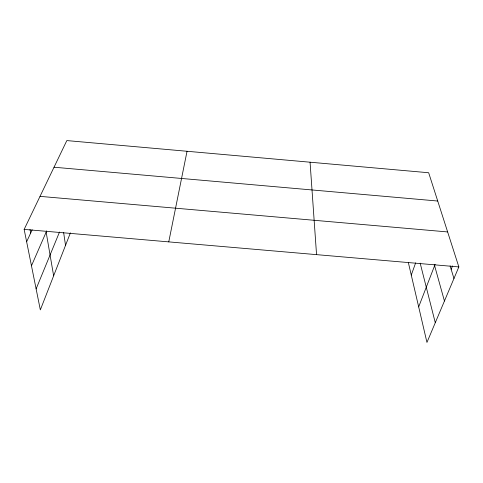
<?xml version="1.0" encoding="UTF-8"?>
<svg xmlns="http://www.w3.org/2000/svg" width="483" height="483" viewBox="0 0 483 483"><rect width="100%" height="100%" fill="white"/><g stroke="black" fill="none" stroke-linecap="round" stroke-linejoin="round"><path stroke-width="0.72" d="M168.76 241.88L187.036 151.27M411.268 275.087L415.646 262.849M418.676 306.886L435.117 264.34M70.409 232.848L40.337 309.887L24.15 229.401L66.829 140.583L428.663 172.745L458.85 266.924L426.954 342.417L408.383 262.692M36.116 288.894L59.518 232.021M451.146 269.297L452.547 265.898M31.467 265.783L46.718 230.844M26.637 241.754L32.198 229.787M40.023 196.364L447.638 231.937M24.15 229.401L458.85 266.924M54.024 167.221L437.731 201.031M450.102 265.867L453.96 278.498M434.223 264.298L444.445 301.024M420.168 263.157L435.28 322.71M29.988 229.419L30.689 233.035M46.151 232.142L53.637 275.817M63.623 232.462L65.525 245.364M310.062 162.203L316.552 254.644"/></g></svg>
